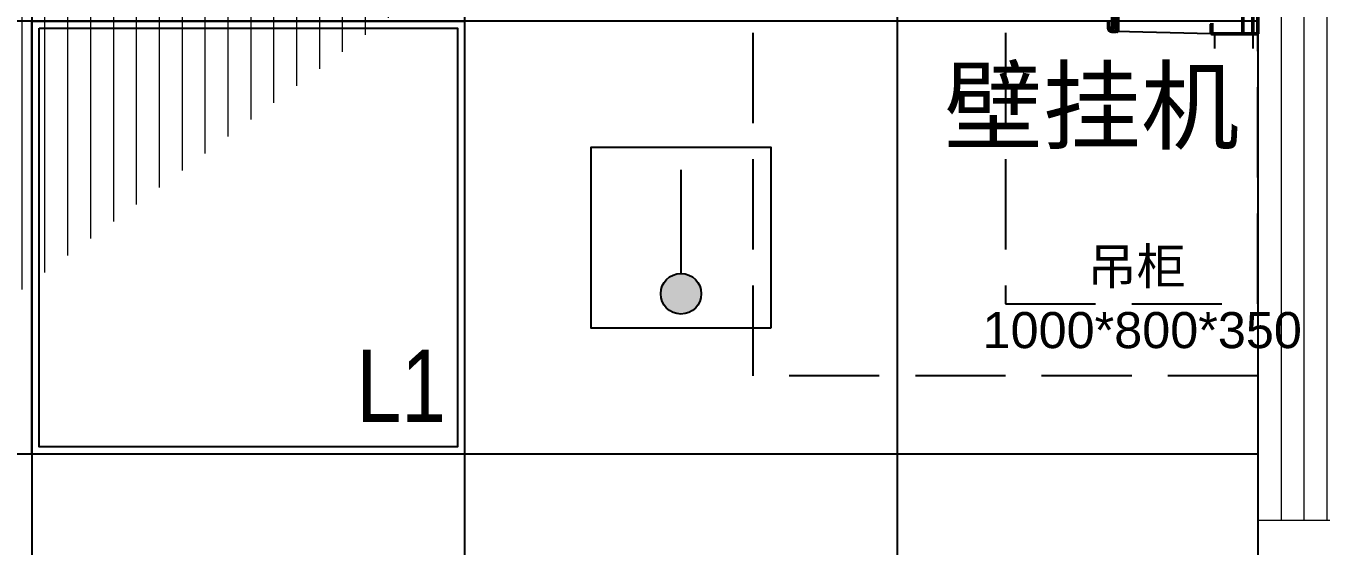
# Model space of a CAD drawing. Header units: millimetres. Extents: x -6033 to 120673, y -4970 to 90533.
# Drawn here: x 85572 to 87368, y 67354 to 68075 of the extents above; entities that cross this region are included whole.
import ezdxf
from ezdxf.enums import TextEntityAlignment as Align

# ---------------------------------------------------------------- set-up
doc = ezdxf.new("R2010")
doc.units = ezdxf.units.MM
for name, pattern in [('I-CEILING$0$DASHED', [0.75, 0.5, -0.25]), ('I-PLAN$0$ACAD_ISO02W100', [15, 12, -3]), ('I-PLAN$0$DASH', [0.35, 0.25, -0.1])]:
    doc.linetypes.add(name, pattern=pattern)
for name, color, linetype, lineweight in [('I-AR$0$I-SCOPE', 252, 'Continuous', 35), ('I-PLAN$0$_ACM-A-WALL-HACH', 251, 'Continuous', 9), ('I-PLAN$0$I-PL-WALL-FHINISH', 73, 'Continuous', 13), ('I-PLAN$0$I-WALL', 6, 'Continuous', 13)]:
    doc.layers.add(name, color=color, linetype=linetype, lineweight=lineweight)
for name, color, linetype in [('I-CEILING$0$0-LIGHT-RC', 1, 'Continuous'), ('I-CEILING$0$0-LIGHT-TXT', 90, 'Continuous'), ('I-CEILING$0$EQUIP-消防', 3, 'Continuous'), ('I-CEILING$0$I-RCP', 2, 'Continuous'), ('I-CEILING$0$I-RCP-AIR', 64, 'Continuous'), ('I-CEILING$0$RC-Hatch【天花填充】', 251, 'Continuous'), ('I-PLAN$0$I-PL-FURN', 1, 'I-PLAN$0$DASH'), ('I-PLAN$0$I—平面—门', 1, 'Continuous'), ('I-PLAN$0$L-ELEV-MARK', 253, 'Continuous')]:
    doc.layers.add(name, color=color, linetype=linetype)
doc.styles.add('I-CEILING$0$I-CEILING$0$ar', font='arial.ttf', dxfattribs={"width": 0.8})
doc.styles.add('I-CEILING$0$Standard', font='arial.ttf')
doc.styles.add('I-CEILING$0$黑体', font='simhei.ttf', dxfattribs={"height": 600})
doc.styles.add('I-PLAN$0$Arial', font='ARIALUNI.ttf')

# ---------------------------------------------------------------- blocks, each defined once
blk = doc.blocks.new('I-AR')
at = {"layer": 'I-AR$0$I-SCOPE'}
h = blk.add_hatch(dxfattribs=at)
h.set_pattern_fill('ANSI31', color=256, scale=200)
h.paths.add_polyline_path([(63300, 72640), (66630, 72640), (66630, 70889.4), (90600, 70890), (90600, 66390), (96650, 66390), (96650, 24876.4), (18340, 24876.4), (18340, 66390), (48090, 66390), (48090, 72640), (51400, 72640), (51400, 72649.9), (52869.5, 72649.9), (52869.5, 72640), (55240, 72640), (55240, 72790), (59460, 72790), (59460, 72640), (61830.5, 72640), (61830.5, 72649.9), (63300, 72649.9)], flags=16)
h.paths.add_polyline_path([(7330, 0), (7330, -1770), (11180, -1770), (11180, 0), (18450, 0), (18450, 2900), (27550, 2900), (27550, 18090), (37037.3, 18090), (37037.3, 17350), (96200, 17350), (96200, 18120), (114640, 18120), (114640, 84500), (0, 84500), (0, 0)])
blk = doc.blocks.new('I-PLAN$0$A$C3849a8ba')
at = {"layer": 'I-PLAN$0$I-PL-WALL-FHINISH'}
blk.add_lwpolyline([(0, -200), (50, -200), (50, 0), (0, 0)], close=True, dxfattribs=at)
at = {"layer": 'I-PLAN$0$I—平面—门'}
blk.add_lwpolyline([(50, -1050), (100, -1050), (100, -200), (50, -200)], close=True, dxfattribs=at)
at = {"layer": 'I-PLAN$0$L-ELEV-MARK'}
blk.add_arc((50, -200), 850, 270, 0, dxfattribs=at)
blk = doc.blocks.new('I-PLAN')
at = {"layer": 'I-PLAN$0$_ACM-A-WALL-HACH'}
h = blk.add_hatch(dxfattribs=at)
h.set_pattern_fill('ANSI31', color=256, scale=10, angle=45)
h.paths.add_polyline_path([(88260, 70790), (88260, 70890), (88030, 70890), (88030, 70790), (88230, 70790)], flags=17)
h.paths.add_polyline_path([(79671.5, 69390), (78155, 69390), (78155, 68990), (77955, 68990), (77955, 69590), (79671.5, 69590)], flags=17)
h.paths.add_polyline_path([(80271.5, 69390), (80271.5, 69590), (80780, 69590), (80780, 68990), (80580, 68990), (80580, 69390)], flags=17)
h.paths.add_polyline_path([(74580, 69590), (73930, 69590), (73930, 69390), (74580, 69390)])
h.paths.add_polyline_path([(68780, 69590), (69430, 69590), (69430, 69390), (68780, 69390)])
h.paths.add_polyline_path([(87280, 66490), (87480, 66490), (87480, 66390), (87280, 66390)])
h.paths.add_polyline_path([(82180, 68990), (82180, 69390), (84230, 69390), (84230, 66490), (84430, 66490), (84430, 69390), (85280, 69390), (85280, 69590), (81980, 69590), (81980, 68990)])
h.paths.add_polyline_path([(87480, 67390), (87480, 69390), (88280, 69390), (88280, 69590), (88080, 69590), (86480, 69590), (86480, 69390), (87280, 69390), (87280, 67390)], flags=17)
h.paths.add_polyline_path([(72130, 68170), (72130, 66490), (72330, 66490), (72330, 67870), (73130, 67870), (73130, 68070), (72330, 68070), (72330, 68170)])
h.paths.add_polyline_path([(71230, 68170), (71230, 66390), (71030, 66390), (71030, 67870), (70230, 67870), (70230, 68070), (71030, 68070), (71030, 68170)])
h.paths.add_polyline_path([(72130, 69070), (72330, 69070), (72330, 69390), (73030, 69390), (73030, 69590), (72130, 69590)])
h.paths.add_polyline_path([(71230, 69070), (71030, 69070), (71030, 69390), (70330, 69390), (70330, 69590), (71230, 69590)])
h.paths.add_polyline_path([(67800, 69490), (67830, 69490), (67830, 69590), (67800, 69590)], flags=17)
h.paths.add_polyline_path([(76755, 69590), (75180, 69590), (75180, 69390), (75330, 69390), (75330, 66390), (75530, 66390), (75530, 69390), (76555, 69390), (76555, 68990), (76755, 68990)])
h.paths.add_polyline_path([(68180, 69590), (68180, 69390), (68030, 69390), (68030, 66520), (67780, 66520), (67780, 66390), (67400, 66390), (67400, 66720), (67830, 66720), (67830, 69590)])
edge = h.paths.add_edge_path()
edge.add_line((89860, 70890), (88860, 70890))
edge.add_line((75530, 66520), (84230, 66520))
edge.add_line((75530, 66720), (84230, 66720))
at = {"layer": 'I-PLAN$0$I-PL-FURN', "ltscale": 500}
blk.add_line((87280, 69390), (87280, 67390), dxfattribs=at)
for points in [[(87280, 67590), (86580, 67590), (86580, 69390), (87280, 69390)], [(86930, 67690), (87280, 67690), (87280, 69290), (86930, 69290)]]:
    blk.add_lwpolyline(points, close=True, dxfattribs=at)
at = {"layer": 'I-PLAN$0$I-WALL'}
blk.add_lwpolyline([(87480, 67390), (87480, 69390), (88280, 69390), (88280, 69590), (88080, 69590), (88080, 69590), (86480, 69590), (86480, 69390), (87280, 69390), (87280, 67390)], close=True, dxfattribs=at)
at = {"layer": 'I-PLAN$0$L-ELEV-MARK', "rotation": 90}
blk.add_blockref('I-PLAN$0$A$C3849a8ba', (87280, 66490.6), dxfattribs=at)
at = {"layer": 'I-PLAN$0$I-PL-FURN', "linetype": 'I-PLAN$0$ACAD_ISO02W100', "char_height": 50, "width": 75585.083, "attachment_point": 1, "style": 'I-PLAN$0$Arial'}
for s, insert in [('吊柜', (87043.7, 67766.6)), ('1000*800*350', (86898.2, 67678.4))]:
    blk.add_mtext(s, dxfattribs=dict(at, insert=insert))
blk = doc.blocks.new('I-CEILING$0$A$C9c5a774d')
at = {"layer": 'I-CEILING$0$0-LIGHT-RC'}
for points in [[(0, 600), (600, 600), (600, 0), (0, 0)], [(10, 590), (590, 590), (590, 10), (10, 10)]]:
    blk.add_lwpolyline(points, close=True, dxfattribs=at)
at = {"layer": 'I-CEILING$0$0-LIGHT-TXT', "style": 'I-CEILING$0$I-CEILING$0$ar', "width": 0.8}
blk.add_text('L1', height=100, dxfattribs=at).set_placement((449.9, 44.6))
blk = doc.blocks.new('I-CEILING$0$RPK-22-40FSNQS')
at = {"color": 0, "lineweight": 50}
for p, q in [((-390, 0), (390, 0)), ((390, -63.5), (390, 0)), ((-390, -7), (390, -7)), ((-390, -21.029238), (390, -21.029238)), ((389.5, -64), (375.108736, -64)), ((376.548088, -64.99814), (389.378216, -64.99814)), ((381.57182, -196.625502), (-381.571838, -196.625502)), ((381.571642, -196.120488), (-381.571658, -196.120488)), ((-380.681464, -194.185996), (380.681432, -194.185996)), ((380.681416, -195.01459), (-380.681404, -195.01459)), ((381.056702, -198.089706), (381.57182, -196.625502)), ((385.716176, -196.4819), (385.642758, -195.787976)), ((386.74999, -197.42457), (386.741168, -196.91904)), ((386.74999, -202.361802), (386.74999, -197.42457)), ((-381.056734, -198.089706), (381.056702, -198.089706)), ((379.74999, -201.803984), (-379.750022, -201.803984)), ((373.732648, -206.998134), (382.249988, -206.998134)), ((382.249988, -206.998134), (382.249988, -202.173078))]:
    blk.add_line(p, q, dxfattribs=at)
for p, q in [((390, -7), (410, -7)), ((390, -60.306874), (410, -60.306874))]:
    blk.add_line(p, q)
at = {"color": 0}
blk.add_line((389.878216, -65.49814), (386.726738, -196.90184), dxfattribs=at)
at = {"color": 0, "linetype": 'I-CEILING$0$DASHED', "ltscale": 8}
blk.add_line((388.20768, -64), (388.5, -64), dxfattribs=at)
at = {"color": 0, "lineweight": 50}
for points in [[(380.681416, -194.186108), (380.681476, -194.186108), (380.70753, -194.186136), (380.73445, -194.186216), (380.762234, -194.186352), (380.790878, -194.186544), (380.820386, -194.18679), (380.850752, -194.187092), (380.881978, -194.18745), (380.91406, -194.187866), (380.946998, -194.188338), (380.980792, -194.188866), (381.015438, -194.189454), (381.050936, -194.190098), (381.087286, -194.190802), (381.124484, -194.191564), (381.16253, -194.192384), (381.201424, -194.193266), (381.241164, -194.194206), (381.281746, -194.195206), (381.323172, -194.196268), (381.36544, -194.19739), (381.408548, -194.198576), (381.452494, -194.19982), (381.497278, -194.20113), (381.542898, -194.2025), (381.589354, -194.203934), (381.636644, -194.20543), (381.684766, -194.20699), (381.733718, -194.208616), (381.7835, -194.210304), (381.834112, -194.212058), (381.887974, -194.213964), (381.942698, -194.215942), (381.99824, -194.217992), (382.054552, -194.220112), (382.111592, -194.222306), (382.169314, -194.224572), (382.227674, -194.22691), (382.286624, -194.22932), (382.346122, -194.231804), (382.406122, -194.23436), (382.46658, -194.236988), (382.52745, -194.23969), (382.588688, -194.242466), (382.650248, -194.245316), (382.712086, -194.248238), (382.774156, -194.251236), (382.836412, -194.254306), (382.898814, -194.25745), (382.961312, -194.26067), (383.023862, -194.263962), (383.086422, -194.26733), (383.148944, -194.270774), (383.211384, -194.274292), (383.273698, -194.277884), (383.335838, -194.281552), (383.397764, -194.285296), (383.459426, -194.289114), (383.520784, -194.293008), (383.581788, -194.29698), (383.642396, -194.301026), (383.70257, -194.305148), (383.762296, -194.309342), (383.82157, -194.313606), (383.880382, -194.317934), (383.93873, -194.322324), (383.996606, -194.32677), (384.054004, -194.331272), (384.110918, -194.335822), (384.167342, -194.34042), (384.22327, -194.34506), (384.278694, -194.34974), (384.333612, -194.354456), (384.388016, -194.359202), (384.441898, -194.363976), (384.495254, -194.368776), (384.548078, -194.373594), (384.600362, -194.37843), (384.652102, -194.38328), (384.703292, -194.388138), (384.753924, -194.393002), (384.803994, -194.39787), (384.853494, -194.402734), (384.90242, -194.407592), (384.950764, -194.412442), (384.99852, -194.41728), (385.045684, -194.4221), (385.092248, -194.4269), (385.138206, -194.431676), (385.183554, -194.436424), (385.228282, -194.441142), (385.271884, -194.445772), (385.314876, -194.45038), (385.357252, -194.454978), (385.399014, -194.459576), (385.44016, -194.464186), (385.480684, -194.46882), (385.520588, -194.47349), (385.55987, -194.478208), (385.598526, -194.482986), (385.636556, -194.487834), (385.673956, -194.492764), (385.710726, -194.49779), (385.746862, -194.50292), (385.782364, -194.508168), (385.81723, -194.513546), (385.851456, -194.519066), (385.885042, -194.524738), (385.917986, -194.530574), (385.950284, -194.536586), (385.981936, -194.542786), (386.012942, -194.549186), (386.043296, -194.555796), (386.072996, -194.56263), (386.102044, -194.569698), (386.130436, -194.577014), (386.15817, -194.584586), (386.185242, -194.592428), (386.211654, -194.600552), (386.237402, -194.608968), (386.262482, -194.61769), (386.277536, -194.623194), (386.292346, -194.628812), (386.306922, -194.634542), (386.32127, -194.640378), (386.335402, -194.646318), (386.349326, -194.652356), (386.363048, -194.65849), (386.376576, -194.664716), (386.389922, -194.671028), (386.40309, -194.677424), (386.416092, -194.683898), (386.428934, -194.69045), (386.441626, -194.697072), (386.454176, -194.70376), (386.466592, -194.710514), (386.478882, -194.717326), (386.491056, -194.724194), (386.50312, -194.731114), (386.515084, -194.73808), (386.526954, -194.745092), (386.538742, -194.752142), (386.550456, -194.759228), (386.5621, -194.766346), (386.573688, -194.77349), (386.585224, -194.78066), (386.59672, -194.78785), (386.60818, -194.795054), (386.619618, -194.802272), (386.631036, -194.809496), (386.642448, -194.816726)], [(385.642758, -195.787976), (385.63384, -195.7788), (385.62491, -195.76963), (385.61596, -195.760468), (385.60698, -195.751318), (385.59796, -195.742186), (385.588892, -195.733076), (385.579762, -195.72399), (385.570562, -195.714936), (385.561284, -195.705916), (385.551914, -195.696936), (385.542444, -195.687998), (385.532864, -195.679108), (385.523166, -195.67027), (385.513336, -195.661488), (385.503366, -195.652768), (385.493246, -195.644112), (385.482968, -195.635524), (385.472518, -195.62701), (385.461888, -195.618574), (385.451068, -195.61022), (385.440048, -195.601954), (385.42882, -195.593776), (385.41737, -195.585696), (385.40569, -195.577714), (385.39377, -195.569836), (385.3816, -195.562066), (385.36917, -195.554408), (385.356472, -195.546866), (385.343492, -195.539446), (385.330222, -195.532152), (385.310308, -195.52173), (385.289758, -195.511576), (385.26858, -195.50168), (385.246776, -195.492032), (385.224352, -195.482624), (385.201314, -195.473446), (385.177666, -195.46449), (385.153414, -195.455746), (385.128562, -195.447204), (385.103114, -195.438856), (385.077078, -195.43069), (385.050456, -195.422702), (385.023254, -195.414878), (384.995478, -195.407212), (384.967132, -195.399692), (384.93822, -195.39231), (384.90875, -195.385056), (384.878724, -195.377922), (384.84815, -195.3709), (384.81703, -195.363978), (384.78537, -195.357146), (384.753176, -195.3504), (384.72045, -195.343724), (384.687202, -195.337114), (384.653432, -195.330558), (384.619148, -195.324048), (384.584356, -195.317574), (384.549058, -195.311128), (384.51326, -195.304698), (384.476966, -195.298278), (384.440182, -195.29186), (384.40291, -195.285444), (384.36515, -195.279036), (384.326902, -195.272638), (384.288168, -195.266256), (384.248948, -195.25989), (384.209244, -195.253548), (384.169056, -195.247232), (384.128384, -195.240946), (384.08723, -195.234694), (384.045594, -195.228478), (384.003478, -195.222304), (383.960882, -195.216176), (383.917806, -195.210096), (383.874254, -195.20407), (383.830222, -195.1981), (383.785716, -195.19219), (383.740732, -195.186346), (383.695274, -195.180568), (383.649342, -195.174864), (383.602938, -195.169234), (383.55606, -195.163684), (383.50871, -195.158218), (383.46089, -195.152838), (383.4126, -195.14755), (383.36384, -195.142358), (383.314614, -195.137262), (383.264918, -195.13227), (383.214756, -195.127384), (383.16413, -195.122608), (383.113044, -195.117946), (383.061544, -195.113398), (383.009674, -195.108962), (382.957484, -195.104638), (382.90502, -195.100426), (382.852334, -195.096328), (382.799472, -195.092338), (382.746482, -195.088462), (382.693412, -195.084694), (382.640312, -195.081036), (382.587228, -195.077488), (382.53421, -195.07405), (382.481304, -195.070718), (382.42856, -195.067496), (382.376026, -195.064382), (382.32375, -195.061374), (382.27178, -195.058472), (382.220164, -195.055678), (382.16895, -195.05299), (382.118186, -195.050406), (382.067922, -195.047926), (382.018206, -195.045552), (381.969082, -195.043282), (381.920604, -195.041116), (381.872816, -195.039052), (381.82577, -195.037092), (381.77951, -195.035234), (381.734086, -195.033476), (381.689546, -195.03182), (381.64594, -195.030266), (381.605352, -195.02888), (381.565624, -195.027582), (381.526722, -195.026368), (381.48862, -195.025236), (381.451288, -195.024184), (381.414694, -195.023206), (381.378812, -195.022302), (381.343608, -195.021466), (381.309056, -195.020698), (381.275126, -195.019992), (381.241786, -195.019348), (381.20901, -195.018762), (381.176766, -195.01823), (381.145024, -195.01775), (381.113756, -195.017316), (381.082932, -195.01693), (381.052522, -195.016586), (381.022496, -195.01628), (380.992826, -195.016012), (380.96348, -195.015776), (380.93443, -195.015572), (380.905648, -195.015394), (380.877102, -195.01524), (380.848762, -195.015108), (380.8206, -195.014994), (380.792586, -195.014896), (380.76469, -195.014808), (380.736884, -195.01473), (380.709136, -195.014658), (380.681416, -195.01459)], [(381.571642, -196.120488), (381.619486, -196.121374), (381.667336, -196.122266), (381.715204, -196.123164), (381.763092, -196.124074), (381.811012, -196.125), (381.85897, -196.125946), (381.906974, -196.126914), (381.95503, -196.12791), (382.003148, -196.128936), (382.051334, -196.129998), (382.099596, -196.131098), (382.147942, -196.132242), (382.19638, -196.133432), (382.244916, -196.134672), (382.29356, -196.135966), (382.342316, -196.13732), (382.391196, -196.138734), (382.440204, -196.140216), (382.489348, -196.141766), (382.538638, -196.143392), (382.58808, -196.145094), (382.637682, -196.146878), (382.687452, -196.148746), (382.737396, -196.150706), (382.787524, -196.152758), (382.83784, -196.154906), (382.888356, -196.157156), (382.939076, -196.15951), (382.99001, -196.161974), (383.041164, -196.16455), (383.092542, -196.167242), (383.144128, -196.17005), (383.195898, -196.172972), (383.247834, -196.17601), (383.299914, -196.179164), (383.352116, -196.18243), (383.40442, -196.18581), (383.456802, -196.189302), (383.509244, -196.192908), (383.561724, -196.196624), (383.61422, -196.200452), (383.66671, -196.204392), (383.719176, -196.208442), (383.771594, -196.2126), (383.823944, -196.21687), (383.876204, -196.221246), (383.928354, -196.225732), (383.980372, -196.230326), (384.032236, -196.235026), (384.083926, -196.239834), (384.13542, -196.244748), (384.186698, -196.249768), (384.237738, -196.254892), (384.28852, -196.260122), (384.33902, -196.265456), (384.38922, -196.270892), (384.439096, -196.276434), (384.48863, -196.282076), (384.537798, -196.287822), (384.58658, -196.293668), (384.634956, -196.299616), (384.682924, -196.305662), (384.730478, -196.311804), (384.777618, -196.31804), (384.824338, -196.324364), (384.870638, -196.330778), (384.916514, -196.337276), (384.961964, -196.343856), (385.006984, -196.350514), (385.051574, -196.35725), (385.095728, -196.364062), (385.139444, -196.370944), (385.182722, -196.377894), (385.225556, -196.38491), (385.267946, -196.39199), (385.309886, -196.39913), (385.351376, -196.406328), (385.392412, -196.413582), (385.432992, -196.420888), (385.473114, -196.428244), (385.512774, -196.435646), (385.551968, -196.443094), (385.590696, -196.450582), (385.628954, -196.45811), (385.66674, -196.465676), (385.70405, -196.473274), (385.740882, -196.480902), (385.777234, -196.488558), (385.813102, -196.496242), (385.848484, -196.503946), (385.879966, -196.510912), (385.91104, -196.517904), (385.941698, -196.524926), (385.971928, -196.531986), (386.00172, -196.539096), (386.031066, -196.546258), (386.059956, -196.553484), (386.088378, -196.56078), (386.116322, -196.568154), (386.143782, -196.575614), (386.170744, -196.583168), (386.197198, -196.590822), (386.223138, -196.598584), (386.24855, -196.606462), (386.273426, -196.614466), (386.297756, -196.6226), (386.32153, -196.630876), (386.344738, -196.639296), (386.36737, -196.647872), (386.389416, -196.656612), (386.410866, -196.665522), (386.43171, -196.674608), (386.451938, -196.683882), (386.471542, -196.693348), (386.49051, -196.703014), (386.508832, -196.71289), (386.526498, -196.722982), (386.5435, -196.7333), (386.559826, -196.743848), (386.575466, -196.754636), (386.58236, -196.75963), (386.589114, -196.764672), (386.595732, -196.769762), (386.602222, -196.774898), (386.608586, -196.78008), (386.614832, -196.785302), (386.62096, -196.790568), (386.62698, -196.795872), (386.632892, -196.801212), (386.638704, -196.80659), (386.644422, -196.812002), (386.650046, -196.817446), (386.655584, -196.82292), (386.661042, -196.828424), (386.666422, -196.833956), (386.67173, -196.839512), (386.67697, -196.845092), (386.68215, -196.850696), (386.68727, -196.856318), (386.692338, -196.861962), (386.697358, -196.86762), (386.702334, -196.873296), (386.707272, -196.878984), (386.712178, -196.884684), (386.717054, -196.890394), (386.721904, -196.896114), (386.726738, -196.90184), (386.731556, -196.90757), (386.736364, -196.913304), (386.741168, -196.91904)], [(381.57182, -196.625502), (381.629802, -196.626834), (381.687776, -196.628168), (381.745734, -196.629512), (381.803672, -196.630866), (381.861578, -196.632236), (381.91945, -196.633624), (381.977276, -196.635038), (382.03505, -196.636476), (382.092766, -196.637948), (382.150414, -196.639452), (382.207988, -196.640996), (382.265482, -196.642584), (382.322888, -196.644216), (382.380196, -196.6459), (382.437402, -196.647638), (382.494498, -196.649434), (382.551474, -196.651292), (382.608324, -196.653214), (382.665042, -196.655208), (382.72162, -196.657274), (382.77805, -196.65942), (382.834324, -196.661644), (382.890436, -196.663956), (382.946378, -196.666356), (383.002144, -196.668848), (383.057724, -196.671438), (383.113112, -196.674128), (383.1683, -196.676924), (383.223282, -196.679826), (383.278048, -196.682842), (383.332594, -196.685974), (383.386914, -196.68922), (383.441002, -196.69258), (383.494854, -196.696054), (383.548466, -196.699642), (383.60183, -196.70334), (383.654946, -196.70715), (383.707804, -196.71107), (383.760402, -196.7151), (383.812736, -196.719238), (383.8648, -196.723484), (383.916588, -196.727836), (383.968096, -196.732294), (384.01932, -196.736856), (384.070254, -196.741524), (384.120894, -196.746294), (384.171236, -196.751166), (384.221272, -196.75614), (384.271002, -196.761214), (384.320416, -196.76639), (384.369512, -196.771662), (384.418284, -196.777034), (384.466728, -196.782504), (384.514838, -196.788068), (384.562612, -196.79373), (384.610042, -196.799484), (384.657124, -196.805334), (384.703856, -196.811276), (384.750228, -196.81731), (384.796238, -196.823434), (384.841882, -196.82965), (384.887156, -196.835954), (384.932056, -196.842346), (384.97658, -196.848822), (385.020726, -196.855382), (385.064486, -196.862024), (385.107862, -196.868748), (385.15085, -196.87555), (385.193444, -196.882428), (385.235644, -196.889384), (385.277444, -196.896412), (385.318842, -196.903512), (385.359836, -196.910684), (385.400422, -196.917924), (385.440598, -196.925232), (385.480358, -196.932606), (385.5197, -196.940044), (385.558624, -196.947544), (385.597122, -196.955104), (385.635194, -196.962724), (385.672834, -196.970402), (385.710042, -196.978136), (385.746814, -196.985922), (385.783146, -196.993764), (385.819036, -197.001654), (385.854478, -197.009596), (385.889472, -197.017584), (385.924014, -197.025618), (385.9581, -197.033698), (385.991728, -197.041818), (386.020434, -197.048876), (386.04878, -197.055972), (386.076754, -197.06311), (386.104344, -197.070302), (386.131536, -197.077552), (386.158318, -197.084866), (386.184676, -197.092254), (386.210596, -197.09972), (386.236066, -197.107274), (386.261074, -197.11492), (386.285606, -197.122666), (386.309648, -197.130518), (386.333186, -197.138484), (386.35621, -197.146572), (386.378704, -197.154786), (386.400658, -197.163136), (386.422056, -197.171628), (386.442886, -197.180268), (386.463134, -197.189062), (386.482788, -197.19802), (386.501836, -197.207146), (386.520262, -197.21645), (386.538054, -197.225934), (386.5552, -197.23561), (386.571686, -197.245484), (386.5875, -197.25556), (386.602626, -197.265848), (386.617054, -197.276354), (386.63077, -197.287082), (386.643758, -197.298044), (386.648178, -197.301978), (386.652508, -197.30594), (386.656752, -197.309932), (386.660912, -197.313948), (386.664994, -197.317992), (386.668996, -197.32206), (386.672926, -197.326152), (386.676786, -197.330268), (386.680576, -197.334404), (386.684302, -197.338562), (386.687968, -197.34274), (386.691574, -197.346936), (386.695124, -197.35115), (386.698622, -197.355382), (386.702072, -197.359628), (386.705476, -197.36389), (386.708834, -197.368166), (386.712154, -197.372456), (386.715438, -197.376756), (386.718686, -197.381068), (386.721904, -197.38539), (386.725094, -197.389722), (386.72826, -197.39406), (386.731404, -197.398406), (386.73453, -197.402758), (386.73764, -197.407114), (386.740738, -197.411474), (386.743828, -197.415838), (386.74691, -197.420204), (386.74999, -197.42457)], [(382.249988, -202.173078), (382.278676, -202.171342), (382.307362, -202.169598), (382.336048, -202.16784), (382.364734, -202.166056), (382.393418, -202.164242), (382.4221, -202.162388), (382.45078, -202.160488), (382.479458, -202.158532), (382.508132, -202.156512), (382.536804, -202.154422), (382.565472, -202.152254), (382.594136, -202.149998), (382.622796, -202.14765), (382.651452, -202.145198), (382.680102, -202.142636), (382.708746, -202.139956), (382.737386, -202.13715), (382.766018, -202.134212), (382.794644, -202.13113), (382.823264, -202.1279), (382.851878, -202.124512), (382.880482, -202.120958), (382.90908, -202.117232), (382.937668, -202.113324), (382.966248, -202.109228), (382.99482, -202.104936), (383.023382, -202.100438), (383.051936, -202.095728), (383.080478, -202.090796), (383.10901, -202.085638), (383.137532, -202.080244), (383.166042, -202.074614), (383.194542, -202.068746), (383.22303, -202.062638), (383.251508, -202.056292), (383.279974, -202.049704), (383.30843, -202.042876), (383.336872, -202.035804), (383.365304, -202.02849), (383.393724, -202.02093), (383.422132, -202.013126), (383.450528, -202.005076), (383.478912, -201.996778), (383.507284, -201.988234), (383.535642, -201.97944), (383.56399, -201.970396), (383.592324, -201.961102), (383.620644, -201.951556), (383.648954, -201.941756), (383.677248, -201.931704), (383.705532, -201.921398), (383.7338, -201.910836), (383.762056, -201.900018), (383.790298, -201.888944), (383.818528, -201.877612), (383.846742, -201.86602), (383.874944, -201.854168), (383.903132, -201.842056), (383.931304, -201.829682), (383.959464, -201.817044), (383.987608, -201.804146), (384.01573, -201.790996), (384.043822, -201.777602), (384.071878, -201.763978), (384.09989, -201.750132), (384.12785, -201.736078), (384.155752, -201.721822), (384.183586, -201.707378), (384.211348, -201.692756), (384.239028, -201.677966), (384.266618, -201.663018), (384.294112, -201.647924), (384.321504, -201.632694), (384.348784, -201.61734), (384.375944, -201.601872), (384.402978, -201.586298), (384.42988, -201.570632), (384.45664, -201.554884), (384.483252, -201.539062), (384.509708, -201.52318), (384.536, -201.507248), (384.562122, -201.491276), (384.588066, -201.475272), (384.613824, -201.459252), (384.639388, -201.443222), (384.664752, -201.427196), (384.689908, -201.411182), (384.714848, -201.395192), (384.739566, -201.379238), (384.764052, -201.363326), (384.788306, -201.347464), (384.812342, -201.331616), (384.836184, -201.315742), (384.85985, -201.299802), (384.883362, -201.283756), (384.90674, -201.26756), (384.930008, -201.251178), (384.953184, -201.234568), (384.976292, -201.217686), (384.99935, -201.200496), (385.02238, -201.182954), (385.045404, -201.165022), (385.06844, -201.146656), (385.091514, -201.12782), (385.114642, -201.108468), (385.13785, -201.088564), (385.161154, -201.068064), (385.184578, -201.04693), (385.208142, -201.025118), (385.231868, -201.002592), (385.255776, -200.979308), (385.279886, -200.955226), (385.304222, -200.930304), (385.328802, -200.904506), (385.35365, -200.877786), (385.378784, -200.850106), (385.404228, -200.821424), (385.43, -200.791702), (385.456122, -200.760898), (385.482616, -200.72897), (385.511032, -200.69398), (385.53984, -200.657768), (385.568992, -200.62041), (385.598444, -200.581982), (385.628146, -200.542562), (385.658056, -200.502224), (385.688124, -200.461048), (385.718302, -200.419108), (385.748548, -200.37648), (385.778812, -200.333244), (385.809048, -200.289476), (385.83921, -200.24525), (385.869252, -200.200644), (385.899126, -200.155736), (385.928786, -200.110602), (385.958186, -200.065318), (385.987278, -200.01996), (386.016016, -199.974606), (386.044354, -199.929332), (386.072246, -199.884216), (386.099644, -199.839332), (386.1265, -199.79476), (386.15277, -199.750574), (386.178408, -199.706852), (386.203366, -199.66367), (386.227596, -199.621106), (386.251054, -199.579234), (386.273692, -199.538134), (386.295462, -199.49788), (386.31632, -199.458548), (386.335498, -199.421628), (386.353812, -199.385586), (386.371292, -199.35037), (386.387964, -199.315936), (386.403854, -199.282232), (386.41899, -199.249208), (386.433398, -199.216818), (386.447106, -199.185012), (386.460138, -199.153742), (386.472524, -199.122958), (386.484288, -199.09261), (386.49546, -199.062652), (386.506062, -199.033034), (386.516126, -199.003704), (386.525674, -198.974618), (386.534738, -198.945726), (386.54334, -198.916976), (386.551508, -198.888322), (386.55927, -198.859716), (386.566652, -198.831106), (386.57368, -198.802444), (386.580382, -198.773682), (386.586786, -198.744772), (386.592914, -198.715664), (386.598798, -198.686308), (386.604462, -198.656658), (386.609934, -198.626662), (386.61524, -198.596272), (386.620406, -198.56544), (386.62546, -198.534118), (386.630424, -198.502266), (386.635306, -198.469892), (386.640108, -198.437014), (386.644834, -198.403652), (386.649484, -198.36982), (386.654064, -198.335538), (386.658574, -198.300824), (386.66302, -198.265696), (386.667402, -198.230172), (386.671726, -198.19427), (386.675992, -198.158008), (386.680202, -198.121404), (386.684362, -198.084476), (386.688474, -198.047242), (386.69254, -198.00972), (386.696564, -197.971928), (386.700546, -197.933884), (386.704492, -197.895606), (386.708404, -197.857112), (386.712284, -197.81842), (386.716136, -197.779548), (386.719962, -197.740514), (386.723766, -197.701336), (386.72755, -197.662032), (386.731316, -197.62262), (386.735068, -197.583118), (386.738808, -197.543544), (386.74254, -197.503916), (386.746266, -197.464252), (386.74999, -197.42457)], [(386.642448, -194.816726), (386.641956, -194.823106), (386.641464, -194.829488), (386.640966, -194.83587), (386.640464, -194.842248), (386.639956, -194.848628), (386.639438, -194.855004), (386.63891, -194.86138), (386.63837, -194.867754), (386.637816, -194.874124), (386.637246, -194.880492), (386.63666, -194.886858), (386.636052, -194.89322), (386.635426, -194.899578), (386.634776, -194.905932), (386.634102, -194.912282), (386.633402, -194.918628), (386.632674, -194.92497), (386.631916, -194.931306), (386.631126, -194.937638), (386.630304, -194.943962), (386.629448, -194.950282), (386.628554, -194.956596), (386.627624, -194.962902), (386.626652, -194.969202), (386.62564, -194.975494), (386.624582, -194.98178), (386.62348, -194.988058), (386.622332, -194.994328), (386.621134, -195.000588), (386.619888, -195.006842), (386.618588, -195.013086), (386.617236, -195.01932), (386.615834, -195.025546), (386.614382, -195.031762), (386.61288, -195.037968), (386.611328, -195.044164), (386.609726, -195.05035), (386.608078, -195.056524), (386.60638, -195.062688), (386.604636, -195.068842), (386.602846, -195.074982), (386.60101, -195.081112), (386.599128, -195.08723), (386.5972, -195.093336), (386.595228, -195.09943), (386.593214, -195.105512), (386.591156, -195.11158), (386.589054, -195.117634), (386.58691, -195.123676), (386.584726, -195.129704), (386.5825, -195.13572), (386.580234, -195.14172), (386.577928, -195.147706), (386.575582, -195.153678), (386.573198, -195.159634), (386.570776, -195.165576), (386.568316, -195.171502), (386.565818, -195.177412), (386.563284, -195.183308), (386.560714, -195.189188), (386.55811, -195.19505), (386.555468, -195.200896), (386.552792, -195.206726), (386.550082, -195.212538), (386.547334, -195.218334), (386.544552, -195.224112), (386.541734, -195.229872), (386.53888, -195.235614), (386.53599, -195.241336), (386.533066, -195.247042), (386.530106, -195.252728), (386.527112, -195.258396), (386.524082, -195.264046), (386.521016, -195.269674), (386.517914, -195.275284), (386.514776, -195.280874), (386.511604, -195.286444), (386.508398, -195.291992), (386.505154, -195.297522), (386.501876, -195.30303), (386.498562, -195.308516), (386.495214, -195.313982), (386.49183, -195.319426), (386.48841, -195.32485), (386.484954, -195.33025), (386.481464, -195.335628), (386.477938, -195.340984), (386.474378, -195.346318), (386.470782, -195.351628), (386.46715, -195.356914), (386.463484, -195.362178), (386.459782, -195.367418), (386.456044, -195.372634), (386.452274, -195.377828), (386.448468, -195.382996), (386.444626, -195.388138), (386.440752, -195.393258), (386.436844, -195.398352), (386.432902, -195.403422), (386.428926, -195.408466), (386.424918, -195.413484), (386.420876, -195.418478), (386.416802, -195.423444), (386.412694, -195.428386), (386.408554, -195.433302), (386.404382, -195.43819), (386.400178, -195.443052), (386.395942, -195.447888), (386.391676, -195.452696), (386.387376, -195.457478), (386.383048, -195.462232), (386.378686, -195.46696), (386.374294, -195.471658), (386.369872, -195.47633), (386.36542, -195.480972), (386.360938, -195.485586), (386.356426, -195.490172), (386.351884, -195.49473), (386.347312, -195.499258), (386.34271, -195.503758), (386.33808, -195.508228), (386.333422, -195.512668), (386.328734, -195.51708), (386.324018, -195.52146), (386.319274, -195.525812), (386.3145, -195.530132), (386.3097, -195.534422), (386.304872, -195.538682), (386.300016, -195.54291), (386.295134, -195.547106), (386.290222, -195.551272), (386.285286, -195.555406), (386.280322, -195.55951), (386.275332, -195.56358), (386.270314, -195.567618), (386.265272, -195.571624), (386.260204, -195.575598), (386.25511, -195.579538), (386.24999, -195.583446), (386.244844, -195.587322), (386.239674, -195.591164), (386.234478, -195.594972), (386.229258, -195.598746), (386.224014, -195.602486), (386.218746, -195.606192), (386.213452, -195.609864), (386.208136, -195.613502), (386.202796, -195.617104), (386.197432, -195.620672), (386.192046, -195.624204), (386.186636, -195.627702), (386.181202, -195.631164), (386.175746, -195.63459), (386.170268, -195.637982), (386.164768, -195.641336), (386.159246, -195.644658), (386.153702, -195.647942), (386.148138, -195.651192), (386.14255, -195.654406), (386.136944, -195.657586), (386.131316, -195.66073), (386.125668, -195.663838), (386.119998, -195.66691), (386.11431, -195.669948), (386.108602, -195.67295), (386.102874, -195.675918), (386.097128, -195.678848), (386.091362, -195.681744), (386.085578, -195.684606), (386.079774, -195.687432), (386.073954, -195.690222), (386.068114, -195.692976), (386.062258, -195.695696), (386.056384, -195.69838), (386.050492, -195.70103), (386.044584, -195.703644), (386.03866, -195.706222), (386.032718, -195.708764), (386.02676, -195.711272), (386.020786, -195.713746), (386.014796, -195.716182), (386.008792, -195.718584), (386.002772, -195.720948), (385.996736, -195.723276), (385.990686, -195.725566), (385.984622, -195.727818), (385.978542, -195.730032), (385.97245, -195.732206), (385.966342, -195.734342), (385.960222, -195.736436), (385.95409, -195.738488), (385.947942, -195.740502), (385.941784, -195.742472), (385.935612, -195.7444), (385.929428, -195.746284), (385.923234, -195.748126), (385.917026, -195.749922), (385.910808, -195.751676), (385.904578, -195.753382), (385.898336, -195.755044), (385.892086, -195.75666), (385.885824, -195.758228), (385.879552, -195.75975), (385.87327, -195.761224), (385.866978, -195.762648), (385.860678, -195.764024), (385.854368, -195.765352), (385.848048, -195.766628), (385.841722, -195.767854), (385.835386, -195.769028), (385.829042, -195.770152), (385.82269, -195.771226), (385.816332, -195.77225), (385.809964, -195.773228), (385.803592, -195.774162), (385.79721, -195.775054), (385.790824, -195.775902), (385.78443, -195.776712), (385.778032, -195.777484), (385.771628, -195.778218), (385.765218, -195.77892), (385.758802, -195.779586), (385.752382, -195.780224), (385.745958, -195.780832), (385.739528, -195.781412), (385.733094, -195.781966), (385.726658, -195.782496), (385.720218, -195.783004), (385.713774, -195.78349), (385.707328, -195.783958), (385.700878, -195.784408), (385.694426, -195.784844), (385.687972, -195.785266), (385.681518, -195.785676), (385.67506, -195.786074), (385.668602, -195.786464), (385.662142, -195.786848), (385.65568, -195.787226), (385.64922, -195.787602), (385.642758, -195.787976)], [(379.74999, -201.803984), (379.754704, -201.79058), (379.759422, -201.777168), (379.764144, -201.763736), (379.768878, -201.75028), (379.773624, -201.736786), (379.778384, -201.723248), (379.783164, -201.709656), (379.787966, -201.696002), (379.792794, -201.682276), (379.79765, -201.66847), (379.802538, -201.654574), (379.80746, -201.64058), (379.812418, -201.626478), (379.81742, -201.612262), (379.822464, -201.597918), (379.827556, -201.58344), (379.832698, -201.56882), (379.837894, -201.554048), (379.843148, -201.539114), (379.84846, -201.52401), (379.853836, -201.508726), (379.859278, -201.493256), (379.86479, -201.477588), (379.870372, -201.461714), (379.876032, -201.445626), (379.88177, -201.429314), (379.88759, -201.41277), (379.893496, -201.395984), (379.899488, -201.378946), (379.905574, -201.36165), (379.913408, -201.33938), (379.921394, -201.316682), (379.929528, -201.29356), (379.93781, -201.27002), (379.946238, -201.246064), (379.95481, -201.221694), (379.963528, -201.196916), (379.97239, -201.171732), (379.981392, -201.146146), (379.990534, -201.12016), (379.999816, -201.09378), (380.009234, -201.067006), (380.018792, -201.039846), (380.028484, -201.012298), (380.03831, -200.984372), (380.048268, -200.956064), (380.05836, -200.927384), (380.068582, -200.898332), (380.078932, -200.868912), (380.089412, -200.839128), (380.100018, -200.808982), (380.11075, -200.77848), (380.121608, -200.747622), (380.132588, -200.716414), (380.14369, -200.68486), (380.154912, -200.652962), (380.166254, -200.620722), (380.177716, -200.588148), (380.189294, -200.555238), (380.200988, -200.522), (380.212798, -200.488434), (380.22472, -200.454548), (380.236754, -200.420342), (380.2489, -200.385822), (380.261152, -200.350992), (380.273514, -200.315856), (380.285982, -200.280418), (380.298554, -200.244684), (380.31123, -200.208654), (380.324006, -200.172336), (380.336884, -200.13573), (380.349862, -200.098846), (380.362936, -200.061682), (380.376106, -200.024246), (380.38937, -199.98654), (380.402728, -199.94857), (380.41618, -199.910338), (380.42972, -199.87185), (380.443348, -199.83311), (380.457066, -199.79412), (380.470868, -199.754884), (380.484756, -199.71541), (380.498726, -199.675698), (380.51278, -199.635754), (380.526912, -199.595582), (380.541124, -199.555186), (380.555412, -199.51457), (380.569778, -199.473738), (380.584218, -199.432694), (380.59873, -199.391442), (380.613314, -199.349986), (380.627968, -199.308334), (380.642688, -199.266492), (380.657474, -199.224466), (380.672322, -199.182264), (380.687228, -199.139892), (380.702192, -199.097358), (380.717212, -199.054668), (380.732284, -199.011828), (380.747406, -198.968844), (380.762576, -198.925726), (380.77779, -198.882478), (380.793048, -198.83911), (380.808348, -198.795624), (380.823684, -198.75203), (380.839056, -198.708334), (380.854464, -198.664544), (380.8699, -198.620666), (380.885366, -198.576706), (380.900858, -198.53267), (380.916376, -198.488568), (380.931912, -198.444404), (380.94747, -198.400186), (380.963044, -198.35592), (380.978632, -198.311612), (380.994232, -198.267272), (381.00984, -198.222904), (381.025458, -198.178516), (381.041078, -198.134114), (381.056702, -198.089706)], [(379.74999, -201.803984), (379.782916, -201.804526), (379.815836, -201.805072), (379.848746, -201.805622), (379.881638, -201.806182), (379.914506, -201.806752), (379.947344, -201.807338), (379.98015, -201.807942), (380.012914, -201.808566), (380.04563, -201.809212), (380.078296, -201.809886), (380.110904, -201.810588), (380.143448, -201.811322), (380.175922, -201.812092), (380.208322, -201.8129), (380.24064, -201.813748), (380.272872, -201.81464), (380.30501, -201.815578), (380.33705, -201.816566), (380.368986, -201.817606), (380.400812, -201.8187), (380.432524, -201.819854), (380.464112, -201.82107), (380.495574, -201.822348), (380.526902, -201.823694), (380.558092, -201.82511), (380.589138, -201.826598), (380.620032, -201.828164), (380.65077, -201.829806), (380.681348, -201.83153), (380.711756, -201.83334), (380.74199, -201.835234), (380.772048, -201.837214), (380.801922, -201.839274), (380.831608, -201.841414), (380.8611, -201.843626), (380.890396, -201.845912), (380.91949, -201.848266), (380.948376, -201.850684), (380.977052, -201.853166), (381.005512, -201.855708), (381.03375, -201.858304), (381.061762, -201.860954), (381.089544, -201.863654), (381.117092, -201.866402), (381.144398, -201.869192), (381.171462, -201.872022), (381.198274, -201.87489), (381.224834, -201.877792), (381.251134, -201.880726), (381.277172, -201.883688), (381.30294, -201.886674), (381.328436, -201.889682), (381.353654, -201.89271), (381.378588, -201.895752), (381.403238, -201.898806), (381.427594, -201.90187), (381.451654, -201.90494), (381.475412, -201.908014), (381.498864, -201.911086), (381.522006, -201.914156), (381.544832, -201.91722), (381.567342, -201.920286), (381.589528, -201.923358), (381.611394, -201.926446), (381.632932, -201.929552), (381.654144, -201.932686), (381.675024, -201.935856), (381.695572, -201.939066), (381.715784, -201.942322), (381.735658, -201.945634), (381.755192, -201.949008), (381.774382, -201.952448), (381.793228, -201.955964), (381.811724, -201.95956), (381.829872, -201.963244), (381.847666, -201.967024), (381.865104, -201.970906), (381.882186, -201.974896), (381.898906, -201.979002), (381.915264, -201.983228), (381.931256, -201.987584), (381.946882, -201.992074), (381.962136, -201.996708), (381.977018, -202.00149), (381.991524, -202.006426), (382.005654, -202.011526), (382.019402, -202.016796), (382.032768, -202.02224), (382.04575, -202.027868), (382.058344, -202.033686), (382.066284, -202.037552), (382.074066, -202.041498), (382.081696, -202.04552), (382.089178, -202.049616), (382.09652, -202.053782), (382.103726, -202.058018), (382.1108, -202.06232), (382.11775, -202.066684), (382.12458, -202.071108), (382.131294, -202.07559), (382.137902, -202.080126), (382.144404, -202.084716), (382.15081, -202.089352), (382.157122, -202.094038), (382.163348, -202.098766), (382.169492, -202.103534), (382.17556, -202.108342), (382.181558, -202.113184), (382.18749, -202.11806), (382.193362, -202.122966), (382.19918, -202.1279), (382.204948, -202.132858), (382.210672, -202.137838), (382.21636, -202.142836), (382.222014, -202.147852), (382.227642, -202.15288), (382.233248, -202.15792), (382.238836, -202.162968), (382.244414, -202.168022), (382.249988, -202.173078)]]:
    blk.add_lwpolyline(points, dxfattribs=at)
for centre, radius, start, end in [((389.378216, -65.49814), 0.5, 0, 90), ((389.5, -63.5), 0.5, 270, 0), ((382.249992, -202.498136), 4.5, 270, 0)]:
    blk.add_arc(centre, radius, start, end, dxfattribs=at)
blk = doc.blocks.new('I-CEILING$0$海龍_09300082')
h = blk.add_hatch(color=256)
h.dxf.hatch_style = 1
h.paths.add_polyline_path([(-56.2, -405.4, 1), (56.2, -405.4, 1)])
blk.add_line((0, -62.5), (0, -349.2))
blk.add_lwpolyline([(250, -500), (250, 0), (-250, 0), (-250, -500)], close=True)
blk.add_circle((0, -405.4), 56.3)
at = {"style": 'I-CEILING$0$Standard', "flags": 1}
blk.add_attdef('A', text='', height=0.01, dxfattribs=at).set_placement((0, -250), align=Align.MIDDLE_CENTER)
blk = doc.blocks.new('I-CEILING')
at = {"layer": 'I-CEILING$0$RC-Hatch【天花填充】'}
h = blk.add_hatch(dxfattribs=at)
h.set_pattern_fill('_USER', color=256, scale=600, double=1, pattern_type=0)
h.set_pattern_definition([(0, (81980, 70481.47), (0, 600), []), (90, (81980, 70481.47), (-600, 4e-14), [])])
h.paths.add_polyline_path([(84430, 69390), (85280, 69390), (85280, 69590), (81980, 69590), (81980, 69090), (80780, 69090), (80780, 69590), (77955, 69590), (77955, 69090), (76755, 69090), (76755, 69590), (66630, 69590), (66630, 70790), (88030, 70790), (88030, 69590), (86480, 69590), (86480, 69390), (87280, 69390), (87280, 66390), (85430, 66390), (85430, 66490), (84430, 66490)])
at = {"layer": 'I-CEILING$0$I-RCP'}
blk.add_lwpolyline([(84430, 69390), (85280, 69390), (85280, 69590), (81980, 69590), (81980, 69090), (80780, 69090), (80780, 69590), (77955, 69590), (77955, 69090), (76755, 69090), (76755, 69590), (66630, 69590), (66630, 70790), (88030, 70790), (88030, 69590), (86480, 69590), (86480, 69390), (87280, 69390), (87280, 66390), (85430, 66390), (85430, 66490), (84430, 66490), (84430, 69390)], dxfattribs=at)
blk.add_blockref('I-CEILING$0$A$C9c5a774d', (85580, 67481.5))
at = {"layer": 'I-CEILING$0$EQUIP-消防', "xscale": 0.4999999999999927, "yscale": 0.4999999999999927, "zscale": 0.4999999999999927}
blk.add_blockref('I-CEILING$0$海龍_09300082', (86480, 67906.5), dxfattribs=at)
at = {"layer": 'I-CEILING$0$I-RCP-AIR', "rotation": 269.9999999882699}
blk.add_blockref('I-CEILING$0$RPK-22-40FSNQS', (87280, 68453.7, 3000), dxfattribs=at)
at = {"layer": 'I-CEILING$0$I-RCP-AIR', "style": 'I-CEILING$0$黑体'}
blk.add_text('壁挂机', height=100, dxfattribs=at).set_placement((87049.6, 67964), align=Align.MIDDLE_CENTER)
for tag, p in [('R', (61966.4, 71748.9)), ('R', (61966.4, 66925.2)), ('R', (51736.1, 63924.8)), ('R', (62976.1, 63924.8)), ('S', (56433.6, 63065))]:
    blk.add_attdef(tag, text='', height=100, dxfattribs=at).set_placement(p, align=Align.MIDDLE_CENTER)

msp = doc.modelspace()

# ---------------------------------------------------------------- block references
for name in ['I-AR', 'I-PLAN']:
    msp.add_blockref(name, (0, 0))

# ---------------------------------------------------------------- next in the draw order: block references
msp.add_blockref('I-CEILING', (0, 0))

doc.saveas('drawing.dxf')
